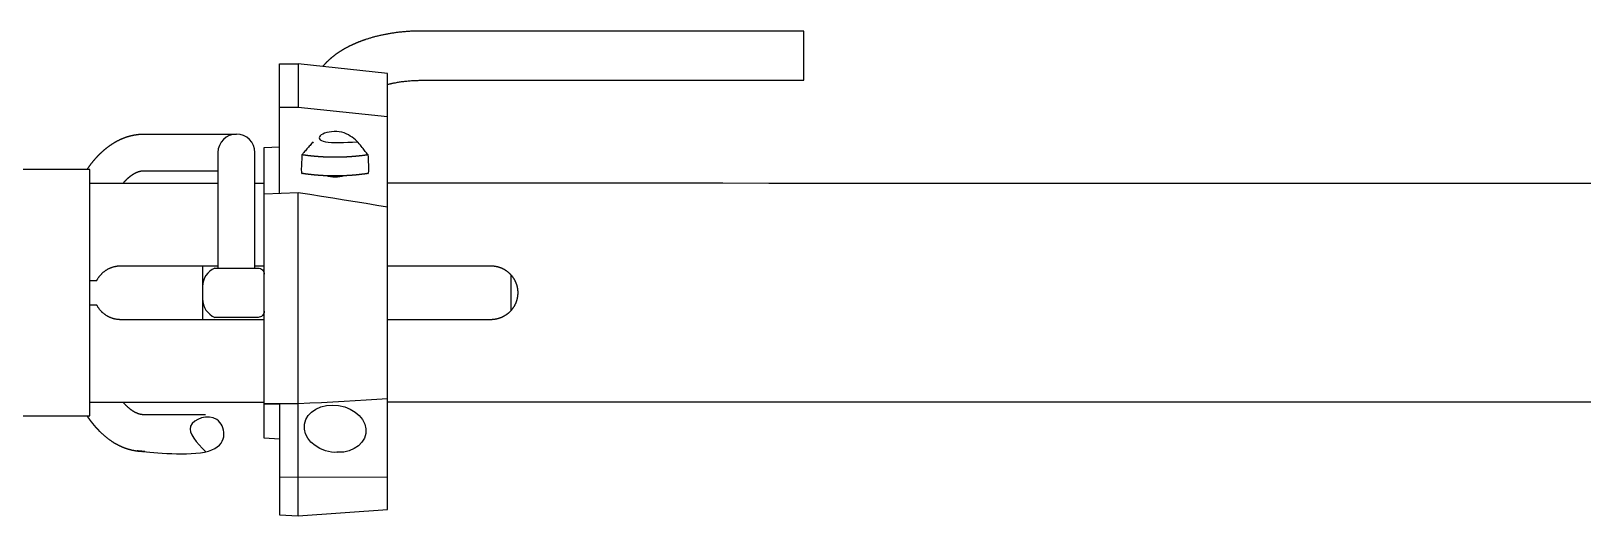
# Model space of a CAD drawing. Header units: millimetres. Extents: x 1924 to 471109, y -30014 to 109986.
# Drawn here: x 465719 to 466223, y 48335 to 48493 of the extents above; entities that cross this region are included whole.
import ezdxf

# ---------------------------------------------------------------- set-up
doc = ezdxf.new("R2010")
doc.units = ezdxf.units.MM
doc.header["$LTSCALE"] = 100

msp = doc.modelspace()

# ---------------------------------------------------------------- linework, layer by layer
at = {"color": 0, "linetype": 'ByBlock'}
for p, q in [((465799.947, 48468.015), (465805.947, 48468.015)), ((465738.447, 48443.29), (465779.947, 48443.29)), ((465791.947, 48443.29), (465794.947, 48443.29)), ((465774.947, 48416.495), (465774.947, 48398.995)), ((465791.947, 48416.495), (465794.947, 48416.495)), ((465874.947, 48413.603), (465874.947, 48401.888)), ((465738.447, 48372.2), (465794.947, 48372.2))]:
    msp.add_line(p, q, dxfattribs=at)
for points in [[(465834.947, 48475.355), (465835.1, 48475.394), (465835.253, 48475.434), (465835.408, 48475.473), (465835.564, 48475.511), (465835.72, 48475.549), (465835.878, 48475.586), (465836.036, 48475.623), (465836.195, 48475.659), (465836.354, 48475.694), (465836.515, 48475.73), (465836.676, 48475.764), (465836.838, 48475.798), (465837.001, 48475.831), (465837.164, 48475.864), (465837.493, 48475.928), (465837.825, 48475.99), (465838.159, 48476.049), (465838.496, 48476.106), (465838.835, 48476.16), (465839.177, 48476.212), (465839.52, 48476.262), (465839.866, 48476.309), (465840.214, 48476.353), (465840.563, 48476.394), (465840.914, 48476.434), (465841.267, 48476.47), (465841.621, 48476.504), (465841.977, 48476.535), (465842.334, 48476.564), (465842.692, 48476.59), (465843.051, 48476.613), (465843.411, 48476.633), (465843.772, 48476.651), (465844.133, 48476.666), (465844.495, 48476.679), (465844.858, 48476.688), (465845.22, 48476.695), (465845.583, 48476.7), (465845.947, 48476.701), (465969.947, 48476.701), (465969.947, 48492.701), (465845.947, 48492.701), (465845.652, 48492.7), (465845.358, 48492.698), (465845.063, 48492.695), (465844.769, 48492.69), (465844.475, 48492.684), (465844.18, 48492.677), (465843.886, 48492.668), (465843.592, 48492.658), (465843.299, 48492.646), (465843.005, 48492.633), (465842.712, 48492.619), (465842.418, 48492.603), (465842.125, 48492.586), (465841.832, 48492.568), (465841.54, 48492.549), (465841.247, 48492.528), (465840.955, 48492.505), (465840.664, 48492.482), (465840.372, 48492.456), (465840.081, 48492.43), (465839.79, 48492.402), (465839.5, 48492.373), (465839.21, 48492.343), (465838.921, 48492.311), (465838.631, 48492.278), (465838.343, 48492.243), (465838.054, 48492.207), (465837.767, 48492.17), (465837.479, 48492.132), (465837.193, 48492.092), (465836.906, 48492.051), (465836.621, 48492.008), (465836.336, 48491.964), (465836.051, 48491.919), (465835.767, 48491.872), (465835.484, 48491.824), (465835.201, 48491.775), (465834.919, 48491.724), (465834.637, 48491.672), (465834.357, 48491.619), (465834.077, 48491.564), (465833.797, 48491.508), (465833.519, 48491.45), (465833.241, 48491.392), (465832.964, 48491.332), (465832.687, 48491.27), (465832.412, 48491.207), (465832.137, 48491.143), (465831.863, 48491.078), (465831.59, 48491.011), (465831.317, 48490.942), (465831.046, 48490.873), (465830.775, 48490.802), (465830.505, 48490.729), (465830.236, 48490.656), (465829.968, 48490.581), (465829.701, 48490.504), (465829.435, 48490.426), (465829.17, 48490.347), (465828.906, 48490.266), (465828.643, 48490.185), (465828.38, 48490.101), (465828.119, 48490.017), (465827.859, 48489.93), (465827.729, 48489.887), (465827.6, 48489.843), (465827.471, 48489.799), (465827.342, 48489.754), (465827.213, 48489.709), (465827.084, 48489.664), (465826.956, 48489.618), (465826.828, 48489.572), (465826.701, 48489.526), (465826.574, 48489.479), (465826.447, 48489.432), (465826.32, 48489.385), (465826.193, 48489.337), (465826.067, 48489.289), (465825.941, 48489.241), (465825.815, 48489.192), (465825.69, 48489.143), (465825.565, 48489.094), (465825.44, 48489.044), (465825.316, 48488.994), (465825.191, 48488.943), (465825.067, 48488.892), (465824.944, 48488.841), (465824.82, 48488.79), (465824.697, 48488.738), (465824.575, 48488.685), (465824.452, 48488.633), (465824.33, 48488.58), (465824.208, 48488.526), (465824.087, 48488.473), (465823.965, 48488.418), (465823.844, 48488.364), (465823.724, 48488.309), (465823.603, 48488.254), (465823.483, 48488.198), (465823.364, 48488.142), (465823.244, 48488.086), (465823.125, 48488.029), (465823.006, 48487.972), (465822.888, 48487.915), (465822.77, 48487.857), (465822.652, 48487.798), (465822.534, 48487.74), (465822.417, 48487.681), (465822.3, 48487.621), (465822.184, 48487.562), (465822.068, 48487.501), (465821.952, 48487.441), (465821.836, 48487.38), (465821.721, 48487.318), (465821.606, 48487.257), (465821.491, 48487.195), (465821.377, 48487.132), (465821.263, 48487.069), (465821.15, 48487.006), (465821.037, 48486.942), (465820.924, 48486.878), (465820.811, 48486.813), (465820.699, 48486.748), (465820.587, 48486.683), (465820.476, 48486.617), (465820.365, 48486.551), (465820.254, 48486.484), (465820.144, 48486.417), (465820.034, 48486.35), (465819.924, 48486.282), (465819.815, 48486.214), (465819.706, 48486.145), (465819.597, 48486.076), (465819.489, 48486.007), (465819.381, 48485.937), (465819.274, 48485.867), (465819.167, 48485.796), (465819.06, 48485.725), (465818.953, 48485.653), (465818.847, 48485.581), (465818.742, 48485.509), (465818.637, 48485.436), (465818.532, 48485.362), (465818.427, 48485.288), (465818.323, 48485.214), (465818.219, 48485.14), (465818.116, 48485.064), (465818.013, 48484.989), (465817.91, 48484.913), (465817.808, 48484.836), (465817.706, 48484.759), (465817.605, 48484.682), (465817.504, 48484.604), (465817.403, 48484.526), (465817.303, 48484.447), (465817.203, 48484.367), (465817.104, 48484.288), (465817.005, 48484.207), (465816.907, 48484.127), (465816.808, 48484.045), (465816.711, 48483.963), (465816.614, 48483.881), (465816.517, 48483.798), (465816.421, 48483.715), (465816.325, 48483.631), (465816.229, 48483.547), (465816.134, 48483.462), (465816.04, 48483.377), (465815.946, 48483.291), (465815.852, 48483.205), (465815.759, 48483.118), (465815.667, 48483.03), (465815.575, 48482.943), (465815.483, 48482.854), (465815.392, 48482.765), (465815.301, 48482.676), (465815.211, 48482.585), (465815.122, 48482.495), (465815.032, 48482.404), (465814.944, 48482.312), (465814.856, 48482.22), (465814.768, 48482.127), (465814.681, 48482.033), (465814.595, 48481.939), (465814.509, 48481.845), (465814.423, 48481.75), (465814.338, 48481.654), (465814.254, 48481.558), (465814.17, 48481.461), (465814.086, 48481.364), (465814.004, 48481.266), (465813.921, 48481.167)], [(465799.947, 48439.929), (465799.947, 48482.015), (465805.947, 48482.015)], [(465805.947, 48335.276), (465834.947, 48337.362), (465834.947, 48478.931), (465805.947, 48482.015), (465805.947, 48468.015), (465834.947, 48464.931)], [(465737.541, 48447.824), (465737.541, 48447.824), (465737.594, 48447.903), (465737.648, 48447.981), (465737.702, 48448.059), (465737.757, 48448.137), (465737.811, 48448.215), (465737.865, 48448.293), (465737.92, 48448.37), (465737.975, 48448.447), (465738.03, 48448.524), (465738.085, 48448.601), (465738.14, 48448.678), (465738.195, 48448.754), (465738.251, 48448.83), (465738.306, 48448.906), (465738.362, 48448.982), (465738.418, 48449.057), (465738.474, 48449.133), (465738.53, 48449.208), (465738.586, 48449.282), (465738.643, 48449.357), (465738.7, 48449.432), (465738.756, 48449.506), (465738.813, 48449.58), (465738.87, 48449.654), (465738.927, 48449.727), (465738.985, 48449.801), (465739.042, 48449.874), (465739.1, 48449.947), (465739.158, 48450.019), (465739.215, 48450.092), (465739.274, 48450.164), (465739.332, 48450.236), (465739.39, 48450.308), (465739.449, 48450.38), (465739.507, 48450.451), (465739.566, 48450.522), (465739.625, 48450.593), (465739.684, 48450.664), (465739.743, 48450.734), (465739.802, 48450.805), (465739.862, 48450.875), (465739.922, 48450.945), (465739.981, 48451.014), (465740.041, 48451.084), (465740.101, 48451.153), (465740.162, 48451.222), (465740.222, 48451.29), (465740.283, 48451.359), (465740.343, 48451.427), (465740.404, 48451.495), (465740.465, 48451.563), (465740.526, 48451.63), (465740.588, 48451.698), (465740.649, 48451.765), (465740.711, 48451.832), (465740.772, 48451.899), (465740.834, 48451.965), (465740.896, 48452.031), (465740.959, 48452.097), (465741.021, 48452.163), (465741.084, 48452.228), (465741.146, 48452.294), (465741.209, 48452.359), (465741.272, 48452.424), (465741.335, 48452.488), (465741.398, 48452.552), (465741.462, 48452.617), (465741.526, 48452.68), (465741.589, 48452.744), (465741.653, 48452.807), (465741.717, 48452.87), (465741.781, 48452.933), (465741.846, 48452.996), (465741.91, 48453.058), (465741.975, 48453.12), (465742.04, 48453.182), (465742.105, 48453.244), (465742.17, 48453.305), (465742.235, 48453.367), (465742.301, 48453.427), (465742.366, 48453.488), (465742.432, 48453.548), (465742.498, 48453.609), (465742.564, 48453.668), (465742.63, 48453.728), (465742.697, 48453.787), (465742.763, 48453.847), (465742.83, 48453.905), (465742.897, 48453.964), (465742.964, 48454.022), (465743.031, 48454.08), (465743.098, 48454.138), (465743.165, 48454.196), (465743.233, 48454.253), (465743.301, 48454.31), (465743.369, 48454.367), (465743.437, 48454.423), (465743.505, 48454.479), (465743.573, 48454.535), (465743.642, 48454.591), (465743.711, 48454.646), (465743.779, 48454.701), (465743.848, 48454.756), (465743.918, 48454.811), (465743.987, 48454.865), (465744.056, 48454.919), (465744.126, 48454.973), (465744.196, 48455.026), (465744.266, 48455.079), (465744.336, 48455.132), (465744.406, 48455.185), (465744.476, 48455.237), (465744.547, 48455.289), (465744.617, 48455.341), (465744.688, 48455.392), (465744.759, 48455.443), (465744.83, 48455.494), (465744.902, 48455.545), (465744.973, 48455.595), (465745.045, 48455.645), (465745.117, 48455.695), (465745.189, 48455.744), (465745.261, 48455.793), (465745.333, 48455.842), (465745.405, 48455.891), (465745.478, 48455.939), (465745.551, 48455.987), (465745.624, 48456.035), (465745.697, 48456.082), (465745.77, 48456.129), (465745.843, 48456.176), (465745.917, 48456.222), (465745.99, 48456.268), (465746.064, 48456.314), (465746.138, 48456.36), (465746.212, 48456.405), (465746.286, 48456.45), (465746.361, 48456.495), (465746.435, 48456.539), (465746.51, 48456.583), (465746.585, 48456.627), (465746.66, 48456.67), (465746.735, 48456.713), (465746.811, 48456.756), (465746.886, 48456.798), (465746.962, 48456.84), (465747.038, 48456.882), (465747.114, 48456.924), (465747.19, 48456.965), (465747.266, 48457.006), (465747.343, 48457.046), (465747.419, 48457.086), (465747.496, 48457.126), (465747.573, 48457.166), (465747.65, 48457.205), (465747.727, 48457.244), (465747.805, 48457.283), (465747.882, 48457.321), (465747.96, 48457.359), (465748.038, 48457.396), (465748.116, 48457.434), (465748.194, 48457.471), (465748.273, 48457.507), (465748.351, 48457.543), (465748.43, 48457.579), (465748.509, 48457.615), (465748.588, 48457.65), (465748.667, 48457.685), (465748.746, 48457.719), (465748.825, 48457.753), (465748.905, 48457.787), (465748.985, 48457.82), (465749.064, 48457.853), (465749.144, 48457.886), (465749.225, 48457.918), (465749.305, 48457.95), (465749.385, 48457.982), (465749.466, 48458.013), (465749.546, 48458.044), (465749.627, 48458.074), (465749.708, 48458.104), (465749.789, 48458.134), (465749.87, 48458.163), (465749.952, 48458.192), (465750.033, 48458.221), (465750.115, 48458.249), (465750.196, 48458.277), (465750.278, 48458.305), (465750.36, 48458.332), (465750.442, 48458.358), (465750.524, 48458.385), (465750.606, 48458.411), (465750.689, 48458.436), (465750.771, 48458.462), (465750.854, 48458.487), (465750.937, 48458.511), (465751.019, 48458.535), (465751.102, 48458.559), (465751.185, 48458.582), (465751.268, 48458.605), (465751.352, 48458.628), (465751.435, 48458.65), (465751.518, 48458.672), (465751.602, 48458.693), (465751.685, 48458.714), (465751.769, 48458.735), (465751.853, 48458.755), (465751.936, 48458.775), (465752.02, 48458.794), (465752.104, 48458.813), (465752.188, 48458.832), (465752.273, 48458.85), (465752.357, 48458.868), (465752.441, 48458.886), (465752.526, 48458.903), (465752.61, 48458.919), (465752.695, 48458.936), (465752.779, 48458.951), (465752.864, 48458.967), (465752.949, 48458.982), (465753.034, 48458.997), (465753.118, 48459.011), (465753.203, 48459.025), (465753.288, 48459.038), (465753.373, 48459.051), (465753.459, 48459.064), (465753.544, 48459.076), (465753.629, 48459.088), (465753.714, 48459.099), (465753.8, 48459.11), (465753.885, 48459.12), (465753.971, 48459.13), (465754.056, 48459.14), (465754.142, 48459.149), (465754.227, 48459.158), (465754.313, 48459.167), (465754.399, 48459.175), (465754.484, 48459.182), (465754.57, 48459.189), (465754.656, 48459.196), (465754.742, 48459.202), (465754.828, 48459.208), (465754.914, 48459.214), (465755, 48459.219), (465755.086, 48459.223), (465755.172, 48459.227), (465755.258, 48459.231), (465755.344, 48459.234), (465755.43, 48459.237), (465755.516, 48459.24), (465755.602, 48459.242), (465755.688, 48459.243), (465755.774, 48459.244), (465755.86, 48459.245), (465755.947, 48459.245), (465785.947, 48459.245)], [(465799.947, 48360.233), (465794.947, 48360.495), (465794.947, 48454.845), (465799.947, 48455.107)], [(465779.947, 48447.245), (465755.947, 48447.245), (465755.859, 48447.245), (465755.771, 48447.243), (465755.684, 48447.239), (465755.595, 48447.235), (465755.507, 48447.229), (465755.418, 48447.221), (465755.329, 48447.212), (465755.284, 48447.207), (465755.239, 48447.202), (465755.194, 48447.196), (465755.149, 48447.19), (465755.104, 48447.183), (465755.058, 48447.176), (465755.013, 48447.169), (465754.967, 48447.161), (465754.922, 48447.153), (465754.876, 48447.144), (465754.83, 48447.135), (465754.784, 48447.126), (465754.738, 48447.116), (465754.692, 48447.106), (465754.645, 48447.095), (465754.599, 48447.084), (465754.552, 48447.073), (465754.505, 48447.061), (465754.458, 48447.048), (465754.411, 48447.035), (465754.364, 48447.022), (465754.317, 48447.008), (465754.269, 48446.994), (465754.221, 48446.979), (465754.173, 48446.964), (465754.125, 48446.948), (465754.077, 48446.932), (465754.029, 48446.916), (465753.98, 48446.898), (465753.931, 48446.881), (465753.882, 48446.863), (465753.833, 48446.844), (465753.784, 48446.825), (465753.735, 48446.806), (465753.685, 48446.785), (465753.635, 48446.765), (465753.585, 48446.744), (465753.535, 48446.722), (465753.484, 48446.7), (465753.434, 48446.677), (465753.383, 48446.654), (465753.332, 48446.63), (465753.281, 48446.606), (465753.229, 48446.581), (465753.177, 48446.556), (465753.125, 48446.53), (465753.073, 48446.503), (465753.021, 48446.476), (465752.968, 48446.449), (465752.916, 48446.421), (465752.863, 48446.392), (465752.809, 48446.363), (465752.756, 48446.333), (465752.702, 48446.302), (465752.648, 48446.271), (465752.594, 48446.24), (465752.539, 48446.207), (465752.485, 48446.174), (465752.43, 48446.141), (465752.374, 48446.107), (465752.319, 48446.072), (465752.263, 48446.037), (465752.207, 48446.001), (465752.151, 48445.965), (465752.095, 48445.927), (465752.038, 48445.889), (465751.981, 48445.851), (465751.925, 48445.812), (465751.868, 48445.772), (465751.81, 48445.732), (465751.753, 48445.691), (465751.695, 48445.649), (465751.638, 48445.606), (465751.58, 48445.563), (465751.522, 48445.52), (465751.463, 48445.475), (465751.405, 48445.43), (465751.346, 48445.385), (465751.288, 48445.338), (465751.229, 48445.291), (465751.17, 48445.244), (465751.111, 48445.195), (465751.052, 48445.146), (465750.992, 48445.097), (465750.933, 48445.046), (465750.873, 48444.995), (465750.813, 48444.944), (465750.753, 48444.891), (465750.693, 48444.838), (465750.633, 48444.785), (465750.573, 48444.73), (465750.513, 48444.675), (465750.453, 48444.62), (465750.392, 48444.563), (465750.331, 48444.506), (465750.271, 48444.448), (465750.21, 48444.39), (465750.149, 48444.331), (465750.088, 48444.271), (465750.027, 48444.21), (465749.966, 48444.149), (465749.905, 48444.087), (465749.844, 48444.025), (465749.782, 48443.961), (465749.721, 48443.898), (465749.66, 48443.833), (465749.598, 48443.767), (465749.537, 48443.701), (465749.475, 48443.635), (465749.414, 48443.567), (465749.352, 48443.499), (465749.29, 48443.43), (465749.229, 48443.361), (465749.167, 48443.29)], [(467652.947, 48443.245), (465958.697, 48443.245), (465943.697, 48443.29), (465834.947, 48443.29)], [(465834.947, 48435.555), (465831.517, 48436.109), (465828.033, 48436.671), (465824.495, 48437.241), (465820.902, 48437.818), (465817.251, 48438.404), (465813.543, 48438.999), (465809.775, 48439.602), (465805.947, 48440.214), (465794.947, 48439.691)], [(465794.947, 48371.71), (465795.944, 48371.704), (465796.943, 48371.698), (465797.943, 48371.693), (465798.944, 48371.687), (465799.947, 48371.682), (465799.947, 48335.692), (465805.947, 48335.276), (465805.947, 48440.214)], [(465738.447, 48411.745), (465740.664, 48411.745), (465740.735, 48411.88), (465740.808, 48412.014), (465740.884, 48412.146), (465740.961, 48412.276), (465741.041, 48412.405), (465741.123, 48412.532), (465741.206, 48412.657), (465741.292, 48412.781), (465741.379, 48412.903), (465741.469, 48413.023), (465741.559, 48413.141), (465741.652, 48413.257), (465741.746, 48413.371), (465741.841, 48413.483), (465741.938, 48413.593), (465742.036, 48413.701), (465742.136, 48413.806), (465742.236, 48413.909), (465742.339, 48414.011), (465742.443, 48414.111), (465742.55, 48414.209), (465742.659, 48414.307), (465742.77, 48414.403), (465742.883, 48414.497), (465742.998, 48414.59), (465743.116, 48414.681), (465743.235, 48414.771), (465743.356, 48414.859), (465743.479, 48414.945), (465743.603, 48415.03), (465743.73, 48415.112), (465743.858, 48415.193), (465743.987, 48415.272), (465744.119, 48415.348), (465744.251, 48415.422), (465744.385, 48415.494), (465744.521, 48415.564), (465744.658, 48415.632), (465744.796, 48415.697), (465744.935, 48415.76), (465745.076, 48415.82), (465745.217, 48415.878), (465745.36, 48415.933), (465745.504, 48415.985), (465745.648, 48416.035), (465745.793, 48416.082), (465745.939, 48416.127), (465746.086, 48416.169), (465746.233, 48416.209), (465746.381, 48416.246), (465746.528, 48416.28), (465746.677, 48416.312), (465746.825, 48416.341), (465746.974, 48416.368), (465747.122, 48416.392), (465747.271, 48416.414), (465747.419, 48416.433), (465747.567, 48416.449), (465747.715, 48416.463), (465747.862, 48416.475), (465748.009, 48416.484), (465748.156, 48416.49), (465748.302, 48416.494), (465748.447, 48416.495), (465779.947, 48416.495)], [(465834.947, 48416.495), (465868.447, 48416.495), (465868.55, 48416.495), (465868.654, 48416.493), (465868.759, 48416.489), (465868.863, 48416.485), (465868.968, 48416.479), (465869.074, 48416.472), (465869.179, 48416.463), (465869.285, 48416.454), (465869.391, 48416.443), (465869.497, 48416.43), (465869.603, 48416.417), (465869.709, 48416.402), (465869.815, 48416.385), (465869.921, 48416.368), (465870.028, 48416.349), (465870.134, 48416.329), (465870.24, 48416.307), (465870.346, 48416.284), (465870.452, 48416.26), (465870.557, 48416.235), (465870.663, 48416.208), (465870.768, 48416.18), (465870.873, 48416.15), (465870.978, 48416.12), (465871.082, 48416.088), (465871.186, 48416.054), (465871.29, 48416.02), (465871.393, 48415.984), (465871.496, 48415.946), (465871.598, 48415.908), (465871.7, 48415.868), (465871.801, 48415.827), (465871.902, 48415.784), (465872.002, 48415.74), (465872.101, 48415.695), (465872.2, 48415.649), (465872.299, 48415.601), (465872.396, 48415.552), (465872.493, 48415.502), (465872.589, 48415.451), (465872.685, 48415.399), (465872.779, 48415.345), (465872.873, 48415.291), (465872.966, 48415.235), (465873.059, 48415.178), (465873.15, 48415.121), (465873.241, 48415.062), (465873.331, 48415.002), (465873.42, 48414.942), (465873.508, 48414.88), (465873.595, 48414.818), (465873.681, 48414.754), (465873.766, 48414.69), (465873.85, 48414.625), (465873.934, 48414.559), (465874.016, 48414.492), (465874.097, 48414.425), (465874.177, 48414.357), (465874.256, 48414.288), (465874.334, 48414.218), (465874.41, 48414.148), (465874.486, 48414.077), (465874.56, 48414.005), (465874.633, 48413.933), (465874.706, 48413.86), (465874.777, 48413.785), (465874.848, 48413.71), (465874.919, 48413.633), (465874.988, 48413.555), (465875.057, 48413.476), (465875.126, 48413.396), (465875.193, 48413.315), (465875.26, 48413.233), (465875.326, 48413.15), (465875.391, 48413.065), (465875.455, 48412.98), (465875.519, 48412.894), (465875.581, 48412.807), (465875.643, 48412.719), (465875.703, 48412.63), (465875.763, 48412.54), (465875.822, 48412.45), (465875.879, 48412.358), (465875.936, 48412.266), (465875.992, 48412.173), (465876.046, 48412.079), (465876.1, 48411.984), (465876.152, 48411.888), (465876.203, 48411.792), (465876.253, 48411.695), (465876.302, 48411.598), (465876.35, 48411.499), (465876.396, 48411.401), (465876.441, 48411.301), (465876.485, 48411.201), (465876.528, 48411.1), (465876.569, 48410.999), (465876.609, 48410.897), (465876.648, 48410.795), (465876.685, 48410.692), (465876.721, 48410.589), (465876.756, 48410.485), (465876.789, 48410.381), (465876.821, 48410.277), (465876.852, 48410.172), (465876.881, 48410.067), (465876.909, 48409.962), (465876.936, 48409.856), (465876.961, 48409.751), (465876.986, 48409.645), (465877.008, 48409.539), (465877.03, 48409.433), (465877.05, 48409.326), (465877.069, 48409.22), (465877.087, 48409.114), (465877.103, 48409.008), (465877.118, 48408.901), (465877.132, 48408.795), (465877.144, 48408.689), (465877.155, 48408.584), (465877.165, 48408.478), (465877.173, 48408.372), (465877.18, 48408.267), (465877.186, 48408.162), (465877.191, 48408.057), (465877.194, 48407.953), (465877.196, 48407.849), (465877.197, 48407.745), (465877.196, 48407.642), (465877.194, 48407.538), (465877.191, 48407.433), (465877.186, 48407.328), (465877.18, 48407.223), (465877.173, 48407.118), (465877.165, 48407.013), (465877.155, 48406.907), (465877.144, 48406.801), (465877.132, 48406.695), (465877.118, 48406.589), (465877.103, 48406.483), (465877.087, 48406.377), (465877.069, 48406.27), (465877.05, 48406.164), (465877.03, 48406.058), (465877.008, 48405.952), (465876.986, 48405.846), (465876.961, 48405.74), (465876.936, 48405.634), (465876.909, 48405.529), (465876.881, 48405.423), (465876.852, 48405.318), (465876.821, 48405.214), (465876.789, 48405.109), (465876.756, 48405.005), (465876.721, 48404.902), (465876.685, 48404.798), (465876.648, 48404.696), (465876.609, 48404.593), (465876.569, 48404.492), (465876.528, 48404.39), (465876.485, 48404.29), (465876.441, 48404.189), (465876.396, 48404.09), (465876.35, 48403.991), (465876.302, 48403.893), (465876.253, 48403.795), (465876.203, 48403.698), (465876.152, 48403.602), (465876.1, 48403.507), (465876.046, 48403.412), (465875.992, 48403.318), (465875.936, 48403.225), (465875.879, 48403.132), (465875.822, 48403.041), (465875.763, 48402.95), (465875.703, 48402.86), (465875.643, 48402.771), (465875.581, 48402.683), (465875.519, 48402.596), (465875.455, 48402.51), (465875.391, 48402.425), (465875.326, 48402.341), (465875.26, 48402.258), (465875.193, 48402.175), (465875.126, 48402.094), (465875.057, 48402.014), (465874.988, 48401.935), (465874.919, 48401.858), (465874.848, 48401.781), (465874.777, 48401.705), (465874.706, 48401.631), (465874.633, 48401.558), (465874.56, 48401.485), (465874.486, 48401.414), (465874.41, 48401.343), (465874.334, 48401.272), (465874.256, 48401.203), (465874.177, 48401.134), (465874.097, 48401.066), (465874.016, 48400.998), (465873.934, 48400.931), (465873.85, 48400.865), (465873.766, 48400.8), (465873.681, 48400.736), (465873.595, 48400.673), (465873.508, 48400.61), (465873.42, 48400.549), (465873.331, 48400.488), (465873.241, 48400.428), (465873.15, 48400.37), (465873.059, 48400.312), (465872.966, 48400.255), (465872.873, 48400.2), (465872.779, 48400.145), (465872.685, 48400.092), (465872.589, 48400.039), (465872.493, 48399.988), (465872.396, 48399.938), (465872.299, 48399.889), (465872.2, 48399.842), (465872.101, 48399.795), (465872.002, 48399.75), (465871.902, 48399.706), (465871.801, 48399.664), (465871.7, 48399.623), (465871.598, 48399.583), (465871.496, 48399.544), (465871.393, 48399.507), (465871.29, 48399.471), (465871.186, 48399.436), (465871.082, 48399.403), (465870.978, 48399.371), (465870.873, 48399.34), (465870.768, 48399.311), (465870.663, 48399.283), (465870.557, 48399.256), (465870.452, 48399.23), (465870.346, 48399.206), (465870.24, 48399.183), (465870.134, 48399.162), (465870.028, 48399.142), (465869.921, 48399.123), (465869.815, 48399.105), (465869.709, 48399.089), (465869.603, 48399.074), (465869.497, 48399.06), (465869.391, 48399.048), (465869.285, 48399.037), (465869.179, 48399.027), (465869.074, 48399.019), (465868.968, 48399.011), (465868.863, 48399.006), (465868.759, 48399.001), (465868.654, 48398.998), (465868.55, 48398.996), (465868.447, 48398.995), (465834.947, 48398.995)], [(465794.947, 48398.995), (465748.447, 48398.995), (465748.302, 48398.996), (465748.156, 48399), (465748.009, 48399.007), (465747.862, 48399.016), (465747.715, 48399.027), (465747.567, 48399.041), (465747.419, 48399.057), (465747.271, 48399.077), (465747.122, 48399.098), (465746.974, 48399.122), (465746.825, 48399.149), (465746.677, 48399.178), (465746.528, 48399.21), (465746.381, 48399.245), (465746.233, 48399.282), (465746.086, 48399.321), (465745.939, 48399.364), (465745.793, 48399.408), (465745.648, 48399.456), (465745.504, 48399.505), (465745.36, 48399.558), (465745.217, 48399.613), (465745.076, 48399.671), (465744.935, 48399.731), (465744.796, 48399.793), (465744.658, 48399.859), (465744.521, 48399.926), (465744.385, 48399.996), (465744.251, 48400.068), (465744.119, 48400.142), (465743.987, 48400.219), (465743.858, 48400.297), (465743.73, 48400.378), (465743.603, 48400.461), (465743.479, 48400.545), (465743.356, 48400.631), (465743.235, 48400.719), (465743.116, 48400.809), (465742.998, 48400.9), (465742.883, 48400.993), (465742.77, 48401.088), (465742.659, 48401.184), (465742.55, 48401.281), (465742.443, 48401.38), (465742.339, 48401.48), (465742.236, 48401.581), (465742.136, 48401.684), (465742.036, 48401.79), (465741.938, 48401.897), (465741.841, 48402.007), (465741.746, 48402.119), (465741.652, 48402.233), (465741.559, 48402.35), (465741.469, 48402.468), (465741.379, 48402.588), (465741.292, 48402.709), (465741.206, 48402.833), (465741.123, 48402.959), (465741.041, 48403.086), (465740.961, 48403.214), (465740.884, 48403.345), (465740.808, 48403.477), (465740.735, 48403.61), (465740.664, 48403.745), (465738.447, 48403.745)], [(465794.947, 48371.823), (465797.136, 48371.811), (465799.33, 48371.798), (465801.53, 48371.787), (465803.736, 48371.775), (465805.947, 48371.763), (465809.759, 48371.965), (465813.517, 48372.168), (465817.22, 48372.371), (465820.87, 48372.575), (465824.467, 48372.78), (465828.012, 48372.986), (465831.505, 48373.192), (465834.947, 48373.399)], [(465749.167, 48372.2), (465749.229, 48372.13), (465749.29, 48372.06), (465749.352, 48371.991), (465749.414, 48371.923), (465749.475, 48371.856), (465749.537, 48371.789), (465749.598, 48371.723), (465749.66, 48371.657), (465749.721, 48371.592), (465749.783, 48371.528), (465749.844, 48371.465), (465749.905, 48371.402), (465749.966, 48371.34), (465750.027, 48371.279), (465750.088, 48371.219), (465750.149, 48371.159), (465750.21, 48371.099), (465750.271, 48371.041), (465750.332, 48370.983), (465750.392, 48370.926), (465750.453, 48370.87), (465750.513, 48370.814), (465750.573, 48370.759), (465750.633, 48370.705), (465750.693, 48370.651), (465750.753, 48370.598), (465750.813, 48370.546), (465750.872, 48370.495), (465750.932, 48370.444), (465750.991, 48370.394), (465751.05, 48370.345), (465751.109, 48370.296), (465751.168, 48370.248), (465751.227, 48370.2), (465751.285, 48370.154), (465751.344, 48370.108), (465751.402, 48370.062), (465751.46, 48370.017), (465751.518, 48369.973), (465751.576, 48369.93), (465751.634, 48369.887), (465751.691, 48369.845), (465751.749, 48369.803), (465751.806, 48369.762), (465751.863, 48369.722), (465751.92, 48369.683), (465751.976, 48369.644), (465752.033, 48369.605), (465752.089, 48369.568), (465752.146, 48369.53), (465752.202, 48369.494), (465752.257, 48369.458), (465752.313, 48369.423), (465752.369, 48369.388), (465752.424, 48369.354), (465752.479, 48369.321), (465752.534, 48369.288), (465752.589, 48369.255), (465752.643, 48369.224), (465752.698, 48369.193), (465752.752, 48369.162), (465752.806, 48369.132), (465752.86, 48369.103), (465752.913, 48369.074), (465752.967, 48369.046), (465753.02, 48369.018), (465753.073, 48368.991), (465753.126, 48368.964), (465753.179, 48368.938), (465753.231, 48368.913), (465753.283, 48368.888), (465753.335, 48368.864), (465753.387, 48368.84), (465753.438, 48368.816), (465753.49, 48368.794), (465753.541, 48368.772), (465753.592, 48368.75), (465753.642, 48368.729), (465753.693, 48368.708), (465753.743, 48368.688), (465753.793, 48368.668), (465753.843, 48368.649), (465753.892, 48368.631), (465753.942, 48368.613), (465753.991, 48368.595), (465754.04, 48368.578), (465754.088, 48368.562), (465754.137, 48368.546), (465754.185, 48368.53), (465754.233, 48368.515), (465754.28, 48368.5), (465754.328, 48368.486), (465754.375, 48368.472), (465754.422, 48368.459), (465754.469, 48368.446), (465754.516, 48368.433), (465754.562, 48368.421), (465754.609, 48368.41), (465754.655, 48368.399), (465754.701, 48368.388), (465754.747, 48368.377), (465754.793, 48368.368), (465754.838, 48368.358), (465754.884, 48368.349), (465754.929, 48368.34), (465754.974, 48368.332), (465755.02, 48368.324), (465755.064, 48368.316), (465755.109, 48368.309), (465755.154, 48368.303), (465755.199, 48368.296), (465755.243, 48368.29), (465755.288, 48368.285), (465755.332, 48368.28), (465755.376, 48368.275), (465755.42, 48368.27), (465755.465, 48368.266), (465755.509, 48368.263), (465755.597, 48368.256), (465755.684, 48368.251), (465755.772, 48368.248), (465755.859, 48368.246), (465755.947, 48368.245), (465775.947, 48368.245)], [(467652.947, 48372.245), (465958.697, 48372.245), (465943.697, 48372.2), (465834.947, 48372.2)], [(465834.947, 48347.913), (465805.947, 48347.776), (465799.947, 48347.858)]]:
    msp.add_lwpolyline(points, dxfattribs=at)
for points in [[(465791.947, 48415.745), (465791.947, 48453.245, 1), (465779.947, 48453.245), (465779.947, 48415.745)], [(465778.947, 48415.745), (465792.947, 48415.745, -0.4142136), (465794.947, 48413.745)], [(465794.947, 48401.745, -0.4142136), (465792.947, 48399.745), (465778.947, 48399.745)]]:
    msp.add_lwpolyline(points, format="xyb", dxfattribs=at)
msp.add_lwpolyline([(465738.447, 48447.745), (465711.447, 48447.745), (465711.447, 48367.745), (465738.447, 48367.745)], close=True, dxfattribs=at)
for centre, start, end in [((465781.447, 48409.745), 112.61986, 180), ((465781.447, 48405.745), 180, 247.38014)]:
    msp.add_arc(centre, 6.5, start, end, dxfattribs=at)
for centre, major_axis, ratio, start_param, end_param in [((465817.947, 48452.707), (-8.5, 0), 0.8660254, 1.2134435, 1.9281492), ((465817.947, 48350.731), (9.972, 1.456), 0.5097485, 1.2115988, 1.5187321)]:
    msp.add_ellipse(centre, major_axis=major_axis, ratio=ratio, start_param=start_param, end_param=end_param, dxfattribs=at)
msp.add_ellipse((465817.947, 48363.556), major_axis=(9.935, -1.499), ratio=0.7616466, dxfattribs=at)
for points, weights, knots in [([(465810.83, 48456.732), (465809.018, 48454.672), (465807.207, 48452.612), (465807.433, 48452.579), (465807.659, 48452.545), (465807.886, 48452.513), (465808.113, 48452.481), (465808.342, 48452.451), (465808.57, 48452.42), (465808.8, 48452.391), (465809.029, 48452.361), (465809.259, 48452.333), (465809.489, 48452.306), (465809.72, 48452.279), (465809.951, 48452.253), (465810.183, 48452.228), (465810.414, 48452.203), (465810.646, 48452.18), (465810.878, 48452.157), (465811.11, 48452.135), (465811.342, 48452.113), (465811.574, 48452.093), (465811.807, 48452.073), (465812.039, 48452.054), (465812.271, 48452.035), (465812.503, 48452.018), (465812.735, 48452), (465812.967, 48451.984), (465813.199, 48451.969), (465813.43, 48451.954), (465813.661, 48451.94), (465813.892, 48451.927), (465814.122, 48451.914), (465814.352, 48451.903), (465814.582, 48451.891), (465814.811, 48451.881), (465815.039, 48451.871), (465815.267, 48451.863), (465815.495, 48451.854), (465815.721, 48451.847), (465815.948, 48451.84), (465816.173, 48451.834), (465816.398, 48451.829), (465816.621, 48451.825), (465816.845, 48451.82), (465817.067, 48451.818), (465817.288, 48451.815), (465817.508, 48451.813), (465817.728, 48451.812), (465817.947, 48451.812), (465818.165, 48451.812), (465818.385, 48451.813), (465818.605, 48451.815), (465818.826, 48451.818), (465819.048, 48451.82), (465819.272, 48451.825), (465819.495, 48451.829), (465819.72, 48451.834), (465819.945, 48451.84), (465820.172, 48451.847), (465820.398, 48451.854), (465820.626, 48451.863), (465820.854, 48451.871), (465821.082, 48451.881), (465821.311, 48451.891), (465821.541, 48451.903), (465821.771, 48451.914), (465822.001, 48451.927), (465822.232, 48451.94), (465822.463, 48451.954), (465822.694, 48451.969), (465822.926, 48451.984), (465823.158, 48452), (465823.39, 48452.018), (465823.622, 48452.035), (465823.854, 48452.054), (465824.086, 48452.073), (465824.319, 48452.093), (465824.551, 48452.113), (465824.783, 48452.135), (465825.015, 48452.157), (465825.247, 48452.18), (465825.479, 48452.203), (465825.711, 48452.228), (465825.942, 48452.253), (465826.173, 48452.279), (465826.404, 48452.306), (465826.634, 48452.333), (465826.864, 48452.361), (465827.094, 48452.391), (465827.323, 48452.42), (465827.551, 48452.451), (465827.78, 48452.481), (465828.007, 48452.513), (465828.234, 48452.545), (465828.46, 48452.579), (465828.686, 48452.612), (465826.875, 48454.672), (465825.063, 48456.732), (465822.547, 48460.068), (465817.947, 48460.068), (465813.346, 48460.068), (465810.83, 48456.732), (465817.947, 48456.732), (465825.063, 48456.732)], [1, 1, 1, 1, 1, 1, 1, 1, 1, 1, 1, 1, 1, 1, 1, 1, 1, 1, 1, 1, 1, 1, 1, 1, 1, 1, 1, 1, 1, 1, 1, 1, 1, 1, 1, 1, 1, 1, 1, 1, 1, 1, 1, 1, 1, 1, 1, 1, 1, 1, 1, 1, 1, 1, 1, 1, 1, 1, 1, 1, 1, 1, 1, 1, 1, 1, 1, 1, 1, 1, 1, 1, 1, 1, 1, 1, 1, 1, 1, 1, 1, 1, 1, 1, 1, 1, 1, 1, 1, 1, 1, 1, 1, 1, 1, 1, 1, 1, 1, 0.87943909683, 1, 0.87943909683, 1, 1, 1], [0, 0, 0, 1, 1, 2, 2, 3, 3, 4, 4, 5, 5, 6, 6, 7, 7, 8, 8, 9, 9, 10, 10, 11, 11, 12, 12, 13, 13, 14, 14, 15, 15, 16, 16, 17, 17, 18, 18, 19, 19, 20, 20, 21, 21, 22, 22, 23, 23, 24, 24, 25, 25, 26, 26, 27, 27, 28, 28, 29, 29, 30, 30, 31, 31, 32, 32, 33, 33, 34, 34, 35, 35, 36, 36, 37, 37, 38, 38, 39, 39, 40, 40, 41, 41, 42, 42, 43, 43, 44, 44, 45, 45, 46, 46, 47, 47, 48, 48, 49, 49, 49.9922275, 49.9922275, 50.984455, 50.984455, 51.984455, 51.984455, 51.984455]), ([(465807.207, 48452.612), (465806.066, 48449.581), (465807.207, 48446.55), (465807.433, 48446.517), (465807.659, 48446.483), (465807.886, 48446.451), (465808.113, 48446.419), (465808.342, 48446.388), (465808.57, 48446.358), (465808.8, 48446.328), (465809.029, 48446.299), (465809.259, 48446.271), (465809.489, 48446.243), (465809.72, 48446.217), (465809.951, 48446.191), (465810.183, 48446.166), (465810.414, 48446.141), (465810.646, 48446.118), (465810.878, 48446.095), (465811.11, 48446.073), (465811.342, 48446.051), (465811.574, 48446.031), (465811.807, 48446.01), (465812.039, 48445.992), (465812.271, 48445.973), (465812.503, 48445.955), (465812.735, 48445.938), (465812.967, 48445.922), (465813.199, 48445.906), (465813.43, 48445.892), (465813.661, 48445.878), (465813.892, 48445.865), (465814.122, 48445.852), (465814.352, 48445.841), (465814.582, 48445.829), (465814.811, 48445.819), (465815.039, 48445.809), (465815.267, 48445.801), (465815.495, 48445.792), (465815.721, 48445.785), (465815.948, 48445.778), (465816.173, 48445.772), (465816.398, 48445.767), (465816.621, 48445.762), (465816.845, 48445.758), (465817.067, 48445.755), (465817.288, 48445.753), (465817.508, 48445.751), (465817.728, 48445.75), (465817.947, 48445.75), (465818.165, 48445.75), (465818.385, 48445.751), (465818.605, 48445.753), (465818.826, 48445.755), (465819.048, 48445.758), (465819.272, 48445.762), (465819.495, 48445.767), (465819.72, 48445.772), (465819.945, 48445.778), (465820.172, 48445.785), (465820.398, 48445.792), (465820.626, 48445.801), (465820.854, 48445.809), (465821.082, 48445.819), (465821.311, 48445.829), (465821.541, 48445.841), (465821.771, 48445.852), (465822.001, 48445.865), (465822.232, 48445.878), (465822.463, 48445.892), (465822.694, 48445.906), (465822.926, 48445.922), (465823.158, 48445.938), (465823.39, 48445.955), (465823.622, 48445.973), (465823.854, 48445.992), (465824.086, 48446.01), (465824.319, 48446.031), (465824.551, 48446.051), (465824.783, 48446.073), (465825.015, 48446.095), (465825.247, 48446.118), (465825.479, 48446.141), (465825.711, 48446.166), (465825.942, 48446.191), (465826.173, 48446.217), (465826.404, 48446.243), (465826.634, 48446.271), (465826.864, 48446.299), (465827.094, 48446.328), (465827.323, 48446.358), (465827.551, 48446.388), (465827.78, 48446.419), (465828.007, 48446.451), (465828.234, 48446.483), (465828.46, 48446.517), (465828.686, 48446.55), (465829.827, 48449.581), (465828.686, 48452.612)], [1, 0.950785715177, 1, 1, 1, 1, 1, 1, 1, 1, 1, 1, 1, 1, 1, 1, 1, 1, 1, 1, 1, 1, 1, 1, 1, 1, 1, 1, 1, 1, 1, 1, 1, 1, 1, 1, 1, 1, 1, 1, 1, 1, 1, 1, 1, 1, 1, 1, 1, 1, 1, 1, 1, 1, 1, 1, 1, 1, 1, 1, 1, 1, 1, 1, 1, 1, 1, 1, 1, 1, 1, 1, 1, 1, 1, 1, 1, 1, 1, 1, 1, 1, 1, 1, 1, 1, 1, 1, 1, 1, 1, 1, 1, 1, 1, 1, 1, 0.950785715177, 1], [0, 0, 0, 0.6300688, 0.6300688, 1.6300688, 1.6300688, 2.6300688, 2.6300688, 3.6300688, 3.6300688, 4.6300688, 4.6300688, 5.6300688, 5.6300688, 6.6300688, 6.6300688, 7.6300688, 7.6300688, 8.6300688, 8.6300688, 9.6300688, 9.6300688, 10.6300688, 10.6300688, 11.6300688, 11.6300688, 12.6300688, 12.6300688, 13.6300688, 13.6300688, 14.6300688, 14.6300688, 15.6300688, 15.6300688, 16.6300688, 16.6300688, 17.6300688, 17.6300688, 18.6300688, 18.6300688, 19.6300688, 19.6300688, 20.6300688, 20.6300688, 21.6300688, 21.6300688, 22.6300688, 22.6300688, 23.6300688, 23.6300688, 24.6300688, 24.6300688, 25.6300688, 25.6300688, 26.6300688, 26.6300688, 27.6300688, 27.6300688, 28.6300688, 28.6300688, 29.6300688, 29.6300688, 30.6300688, 30.6300688, 31.6300688, 31.6300688, 32.6300688, 32.6300688, 33.6300688, 33.6300688, 34.6300688, 34.6300688, 35.6300688, 35.6300688, 36.6300688, 36.6300688, 37.6300688, 37.6300688, 38.6300688, 38.6300688, 39.6300688, 39.6300688, 40.6300688, 40.6300688, 41.6300688, 41.6300688, 42.6300688, 42.6300688, 43.6300688, 43.6300688, 44.6300688, 44.6300688, 45.6300688, 45.6300688, 46.6300688, 46.6300688, 47.6300688, 47.6300688, 48.2601377, 48.2601377, 48.2601377]), ([(465737.5, 48367.745), (465737.52, 48367.706), (465737.541, 48367.666), (465737.568, 48367.627), (465737.594, 48367.588), (465737.621, 48367.549), (465737.648, 48367.509), (465737.675, 48367.47), (465737.702, 48367.431), (465737.73, 48367.392), (465737.757, 48367.353), (465737.784, 48367.314), (465737.811, 48367.275), (465737.838, 48367.237), (465737.865, 48367.198), (465737.893, 48367.159), (465737.92, 48367.12), (465737.947, 48367.082), (465737.975, 48367.043), (465738.002, 48367.005), (465738.03, 48366.966), (465738.057, 48366.928), (465738.085, 48366.889), (465738.112, 48366.851), (465738.14, 48366.813), (465738.168, 48366.775), (465738.195, 48366.737), (465738.223, 48366.698), (465738.251, 48366.66), (465738.279, 48366.622), (465738.306, 48366.584), (465738.334, 48366.547), (465738.362, 48366.509), (465738.39, 48366.471), (465738.418, 48366.433), (465738.446, 48366.396), (465738.474, 48366.358), (465738.502, 48366.32), (465738.53, 48366.283), (465738.558, 48366.245), (465738.586, 48366.208), (465738.615, 48366.171), (465738.643, 48366.133), (465738.671, 48366.096), (465738.7, 48366.059), (465738.728, 48366.022), (465738.756, 48365.985), (465738.785, 48365.948), (465738.813, 48365.911), (465738.842, 48365.874), (465738.87, 48365.837), (465738.899, 48365.8), (465738.928, 48365.763), (465738.956, 48365.726), (465738.985, 48365.69), (465739.014, 48365.653), (465739.042, 48365.616), (465739.071, 48365.58), (465739.1, 48365.543), (465739.129, 48365.507), (465739.158, 48365.471), (465739.187, 48365.434), (465739.216, 48365.398), (465739.245, 48365.362), (465739.274, 48365.326), (465739.303, 48365.29), (465739.332, 48365.253), (465739.361, 48365.218), (465739.39, 48365.182), (465739.42, 48365.146), (465739.449, 48365.11), (465739.478, 48365.074), (465739.508, 48365.038), (465739.537, 48365.003), (465739.566, 48364.967), (465739.596, 48364.931), (465739.625, 48364.896), (465739.655, 48364.861), (465739.685, 48364.825), (465739.714, 48364.79), (465739.744, 48364.754), (465739.774, 48364.719), (465739.803, 48364.684), (465739.833, 48364.649), (465739.863, 48364.614), (465739.893, 48364.579), (465739.923, 48364.544), (465739.952, 48364.509), (465739.982, 48364.474), (465740.012, 48364.439), (465740.042, 48364.405), (465740.072, 48364.37), (465740.103, 48364.335), (465740.133, 48364.301), (465740.163, 48364.266), (465740.193, 48364.232), (465740.223, 48364.197), (465740.254, 48364.163), (465740.284, 48364.129), (465740.314, 48364.095), (465740.345, 48364.06), (465740.375, 48364.026), (465740.406, 48363.992), (465740.436, 48363.958), (465740.467, 48363.924), (465740.497, 48363.891), (465740.528, 48363.857), (465740.558, 48363.823), (465740.589, 48363.789), (465740.62, 48363.756), (465740.651, 48363.722), (465740.681, 48363.688), (465740.712, 48363.655), (465740.743, 48363.622), (465740.774, 48363.588), (465740.805, 48363.555), (465740.836, 48363.522), (465740.867, 48363.489), (465740.898, 48363.455), (465740.929, 48363.422), (465740.96, 48363.389), (465740.992, 48363.357), (465741.023, 48363.324), (465741.054, 48363.291), (465741.085, 48363.258), (465741.117, 48363.225), (465741.148, 48363.193), (465741.18, 48363.16), (465741.211, 48363.128), (465741.242, 48363.095), (465741.274, 48363.063), (465741.306, 48363.03), (465741.337, 48362.998), (465741.369, 48362.966), (465741.4, 48362.934), (465741.432, 48362.902), (465741.464, 48362.87), (465741.496, 48362.838), (465741.527, 48362.806), (465741.559, 48362.774), (465741.591, 48362.742), (465741.623, 48362.711), (465741.655, 48362.679), (465741.687, 48362.647), (465741.719, 48362.616), (465741.751, 48362.584), (465741.783, 48362.553), (465741.816, 48362.522), (465741.848, 48362.49), (465741.88, 48362.459), (465741.912, 48362.428), (465741.945, 48362.397), (465741.977, 48362.366), (465742.009, 48362.335), (465742.042, 48362.304), (465742.074, 48362.273), (465742.107, 48362.242), (465742.139, 48362.212), (465742.172, 48362.181), (465742.204, 48362.15), (465742.237, 48362.12), (465742.27, 48362.089), (465742.303, 48362.059), (465742.335, 48362.029), (465742.368, 48361.998), (465742.401, 48361.968), (465742.434, 48361.938), (465742.467, 48361.908), (465742.5, 48361.878), (465742.533, 48361.848), (465742.566, 48361.818), (465742.599, 48361.788), (465742.632, 48361.758), (465742.665, 48361.729), (465742.698, 48361.699), (465742.732, 48361.67), (465742.765, 48361.64), (465742.798, 48361.611), (465742.831, 48361.581), (465742.865, 48361.552), (465742.898, 48361.523), (465742.932, 48361.494), (465742.965, 48361.464), (465742.999, 48361.435), (465743.032, 48361.407), (465743.066, 48361.378), (465743.1, 48361.349), (465743.133, 48361.32), (465743.167, 48361.291), (465743.201, 48361.263), (465743.235, 48361.234), (465743.268, 48361.206), (465743.302, 48361.177), (465743.336, 48361.149), (465743.37, 48361.121), (465743.404, 48361.092), (465743.438, 48361.064), (465743.472, 48361.036), (465743.506, 48361.008), (465743.541, 48360.98), (465743.575, 48360.952), (465743.609, 48360.924), (465743.643, 48360.897), (465743.677, 48360.869), (465743.712, 48360.841), (465743.746, 48360.814), (465743.781, 48360.786), (465743.815, 48360.759), (465743.85, 48360.732), (465743.884, 48360.704), (465743.919, 48360.677), (465743.953, 48360.65), (465743.988, 48360.623), (465744.023, 48360.596), (465744.057, 48360.569), (465744.092, 48360.542), (465744.127, 48360.515), (465744.162, 48360.489), (465744.197, 48360.462), (465744.232, 48360.435), (465744.267, 48360.409), (465744.302, 48360.383), (465744.337, 48360.356), (465744.372, 48360.33), (465744.407, 48360.304), (465744.442, 48360.277), (465744.477, 48360.251), (465744.512, 48360.225), (465744.548, 48360.199), (465744.583, 48360.174), (465744.618, 48360.148), (465744.654, 48360.122), (465744.689, 48360.096), (465744.725, 48360.071), (465744.76, 48360.045), (465744.796, 48360.02), (465744.831, 48359.995), (465744.867, 48359.969), (465744.902, 48359.944), (465744.938, 48359.919), (465744.974, 48359.894), (465745.01, 48359.869), (465745.045, 48359.844), (465745.081, 48359.819), (465745.117, 48359.794), (465745.153, 48359.77), (465745.189, 48359.745), (465745.225, 48359.72), (465745.261, 48359.696), (465745.297, 48359.671), (465745.333, 48359.647), (465745.37, 48359.623), (465745.406, 48359.599), (465745.442, 48359.574), (465745.478, 48359.55), (465745.515, 48359.526), (465745.551, 48359.502), (465745.587, 48359.479), (465745.624, 48359.455), (465745.66, 48359.431), (465745.697, 48359.408), (465745.733, 48359.384), (465745.77, 48359.361), (465745.807, 48359.337), (465745.843, 48359.314), (465745.88, 48359.291), (465745.917, 48359.268), (465745.954, 48359.244), (465745.99, 48359.221), (465746.027, 48359.199), (465746.064, 48359.176), (465746.101, 48359.153), (465746.138, 48359.13), (465746.175, 48359.108), (465746.212, 48359.085), (465746.249, 48359.063), (465746.286, 48359.04), (465746.324, 48359.018), (465746.361, 48358.995), (465746.398, 48358.973), (465746.435, 48358.951), (465746.473, 48358.929), (465746.51, 48358.907), (465746.548, 48358.885), (465746.585, 48358.864), (465746.623, 48358.842), (465746.66, 48358.82), (465746.698, 48358.799), (465746.735, 48358.777), (465746.773, 48358.756), (465746.811, 48358.735), (465746.848, 48358.713), (465746.886, 48358.692), (465746.924, 48358.671), (465746.962, 48358.65), (465747, 48358.629), (465747.038, 48358.608), (465747.076, 48358.587), (465747.114, 48358.567), (465747.152, 48358.546), (465747.19, 48358.526), (465747.228, 48358.505), (465747.266, 48358.485), (465747.304, 48358.464), (465747.343, 48358.444), (465747.381, 48358.424), (465747.419, 48358.404), (465747.458, 48358.384), (465747.496, 48358.364), (465747.534, 48358.344), (465747.573, 48358.325), (465747.611, 48358.305), (465747.65, 48358.285), (465747.689, 48358.266), (465747.727, 48358.246), (465747.766, 48358.227), (465747.805, 48358.208), (465747.844, 48358.189), (465747.882, 48358.169), (465747.921, 48358.151), (465747.96, 48358.132), (465747.999, 48358.113), (465748.038, 48358.094), (465748.077, 48358.075), (465748.116, 48358.057), (465748.155, 48358.038), (465748.194, 48358.02), (465748.234, 48358.002), (465748.273, 48357.983), (465748.312, 48357.965), (465748.351, 48357.947), (465748.391, 48357.929), (465748.43, 48357.911), (465748.469, 48357.894), (465748.509, 48357.876), (465748.548, 48357.858), (465748.588, 48357.841), (465748.627, 48357.823), (465748.667, 48357.806), (465748.707, 48357.789), (465748.746, 48357.772), (465748.786, 48357.755), (465748.826, 48357.738), (465748.865, 48357.721), (465748.905, 48357.704), (465748.945, 48357.687), (465748.985, 48357.671), (465749.025, 48357.654), (465749.065, 48357.638), (465749.105, 48357.621), (465749.145, 48357.605), (465749.185, 48357.589), (465749.225, 48357.573), (465749.265, 48357.557), (465749.305, 48357.541), (465749.345, 48357.525), (465749.386, 48357.509), (465749.426, 48357.494), (465749.466, 48357.478), (465749.507, 48357.463), (465749.547, 48357.447), (465749.587, 48357.432), (465749.628, 48357.417), (465749.668, 48357.402), (465749.709, 48357.387), (465749.749, 48357.372), (465749.79, 48357.357), (465749.83, 48357.342), (465749.871, 48357.327), (465749.912, 48357.313), (465749.952, 48357.298), (465749.993, 48357.284), (465750.034, 48357.27), (465750.074, 48357.256), (465750.115, 48357.242), (465750.156, 48357.228), (465750.197, 48357.214), (465750.238, 48357.2), (465750.279, 48357.186), (465750.32, 48357.173), (465750.361, 48357.159), (465750.402, 48357.146), (465750.443, 48357.132), (465750.484, 48357.119), (465750.525, 48357.106), (465750.566, 48357.093), (465750.607, 48357.08), (465750.648, 48357.067), (465750.689, 48357.054), (465750.731, 48357.042), (465750.772, 48357.029), (465750.813, 48357.017), (465750.854, 48357.004), (465750.896, 48356.992), (465750.937, 48356.98), (465750.978, 48356.968), (465751.02, 48356.955), (465751.061, 48356.944), (465751.103, 48356.932), (465751.144, 48356.92), (465751.186, 48356.908), (465751.227, 48356.897), (465751.269, 48356.885), (465751.31, 48356.874), (465751.352, 48356.863), (465751.394, 48356.852), (465751.435, 48356.841), (465751.477, 48356.83), (465751.519, 48356.819), (465751.56, 48356.808), (465751.602, 48356.797), (465751.644, 48356.787), (465751.686, 48356.776), (465751.727, 48356.766), (465751.769, 48356.756), (465751.811, 48356.746), (465751.853, 48356.736), (465751.895, 48356.726), (465751.937, 48356.716), (465751.979, 48356.706), (465752.021, 48356.696), (465752.063, 48356.687), (465752.105, 48356.677), (465752.147, 48356.668), (465752.189, 48356.659), (465752.231, 48356.649), (465752.273, 48356.64), (465752.315, 48356.631), (465752.357, 48356.622), (465752.399, 48356.614), (465752.442, 48356.605), (465752.484, 48356.596), (465752.526, 48356.588), (465752.568, 48356.58), (465752.61, 48356.571), (465752.653, 48356.563), (465752.695, 48356.555), (465752.737, 48356.547), (465752.78, 48356.539), (465752.822, 48356.531), (465752.864, 48356.524), (465752.907, 48356.516), (465752.949, 48356.509), (465752.991, 48356.501), (465753.034, 48356.494), (465753.076, 48356.487), (465753.119, 48356.48), (465753.161, 48356.473), (465753.204, 48356.466), (465753.246, 48356.459), (465753.289, 48356.453), (465753.331, 48356.446), (465753.374, 48356.44), (465753.416, 48356.433), (465753.459, 48356.427), (465753.501, 48356.421), (465753.544, 48356.415), (465753.587, 48356.409), (465753.629, 48356.403), (465753.672, 48356.397), (465753.715, 48356.392), (465753.757, 48356.386), (465753.8, 48356.381), (465753.843, 48356.375), (465753.885, 48356.37), (465753.928, 48356.365), (465753.971, 48356.36), (465754.014, 48356.355), (465754.056, 48356.35), (465754.099, 48356.346), (465754.142, 48356.341), (465754.185, 48356.337), (465754.227, 48356.332), (465754.27, 48356.328), (465754.313, 48356.324), (465754.356, 48356.32), (465754.399, 48356.316), (465754.442, 48356.312), (465754.484, 48356.308), (465754.527, 48356.305), (465754.57, 48356.301), (465754.613, 48356.298), (465754.656, 48356.294), (465754.699, 48356.291), (465754.742, 48356.288), (465754.785, 48356.285), (465754.828, 48356.282), (465754.871, 48356.279), (465754.914, 48356.277), (465754.957, 48356.274), (465755, 48356.272), (465755.043, 48356.269), (465755.086, 48356.267), (465755.129, 48356.265), (465755.172, 48356.263), (465755.215, 48356.261), (465755.258, 48356.259), (465755.301, 48356.258), (465755.344, 48356.256), (465755.387, 48356.255), (465755.43, 48356.253), (465755.473, 48356.252), (465755.516, 48356.251), (465755.559, 48356.25), (465755.602, 48356.249), (465755.645, 48356.248), (465755.688, 48356.247), (465755.731, 48356.247), (465755.774, 48356.246), (465755.817, 48356.246), (465755.86, 48356.245), (465755.903, 48356.245), (465755.947, 48356.245), (465765.947, 48356.245), (465775.947, 48356.245), (465781.143, 48356.245), (465781.143, 48362.245), (465781.143, 48368.245), (465775.947, 48368.245), (465770.75, 48368.245), (465770.75, 48362.245), (465770.75, 48356.245), (465775.947, 48356.245)], [1, 1, 1, 1, 1, 1, 1, 1, 1, 1, 1, 1, 1, 1, 1, 1, 1, 1, 1, 1, 1, 1, 1, 1, 1, 1, 1, 1, 1, 1, 1, 1, 1, 1, 1, 1, 1, 1, 1, 1, 1, 1, 1, 1, 1, 1, 1, 1, 1, 1, 1, 1, 1, 1, 1, 1, 1, 1, 1, 1, 1, 1, 1, 1, 1, 1, 1, 1, 1, 1, 1, 1, 1, 1, 1, 1, 1, 1, 1, 1, 1, 1, 1, 1, 1, 1, 1, 1, 1, 1, 1, 1, 1, 1, 1, 1, 1, 1, 1, 1, 1, 1, 1, 1, 1, 1, 1, 1, 1, 1, 1, 1, 1, 1, 1, 1, 1, 1, 1, 1, 1, 1, 1, 1, 1, 1, 1, 1, 1, 1, 1, 1, 1, 1, 1, 1, 1, 1, 1, 1, 1, 1, 1, 1, 1, 1, 1, 1, 1, 1, 1, 1, 1, 1, 1, 1, 1, 1, 1, 1, 1, 1, 1, 1, 1, 1, 1, 1, 1, 1, 1, 1, 1, 1, 1, 1, 1, 1, 1, 1, 1, 1, 1, 1, 1, 1, 1, 1, 1, 1, 1, 1, 1, 1, 1, 1, 1, 1, 1, 1, 1, 1, 1, 1, 1, 1, 1, 1, 1, 1, 1, 1, 1, 1, 1, 1, 1, 1, 1, 1, 1, 1, 1, 1, 1, 1, 1, 1, 1, 1, 1, 1, 1, 1, 1, 1, 1, 1, 1, 1, 1, 1, 1, 1, 1, 1, 1, 1, 1, 1, 1, 1, 1, 1, 1, 1, 1, 1, 1, 1, 1, 1, 1, 1, 1, 1, 1, 1, 1, 1, 1, 1, 1, 1, 1, 1, 1, 1, 1, 1, 1, 1, 1, 1, 1, 1, 1, 1, 1, 1, 1, 1, 1, 1, 1, 1, 1, 1, 1, 1, 1, 1, 1, 1, 1, 1, 1, 1, 1, 1, 1, 1, 1, 1, 1, 1, 1, 1, 1, 1, 1, 1, 1, 1, 1, 1, 1, 1, 1, 1, 1, 1, 1, 1, 1, 1, 1, 1, 1, 1, 1, 1, 1, 1, 1, 1, 1, 1, 1, 1, 1, 1, 1, 1, 1, 1, 1, 1, 1, 1, 1, 1, 1, 1, 1, 1, 1, 1, 1, 1, 1, 1, 1, 1, 1, 1, 1, 1, 1, 1, 1, 1, 1, 1, 1, 1, 1, 1, 1, 1, 1, 1, 1, 1, 1, 1, 1, 1, 1, 1, 1, 1, 1, 1, 1, 1, 1, 1, 1, 1, 1, 1, 1, 1, 1, 1, 1, 1, 1, 1, 1, 1, 1, 1, 1, 1, 1, 1, 1, 1, 1, 1, 1, 1, 1, 1, 1, 1, 1, 1, 1, 1, 1, 1, 1, 1, 1, 1, 1, 1, 1, 1, 1, 1, 1, 1, 1, 1, 1, 1, 1, 1, 1, 1, 1, 1, 1, 1, 1, 1, 1, 1, 1, 1, 1, 1, 1, 1, 1, 1, 1, 1, 1, 1, 1, 1, 1, 1, 1, 1, 1, 1, 1, 1, 1, 1, 1, 1, 1, 1, 1, 1, 1, 1, 1, 1, 1, 1, 1, 1, 1, 1, 1, 1, 1, 0.707106781187, 1, 0.707106781187, 1, 0.707106781187, 1, 0.707106781187, 1], [0, 0, 0, 1, 1, 2, 2, 3, 3, 4, 4, 5, 5, 6, 6, 7, 7, 8, 8, 9, 9, 10, 10, 11, 11, 12, 12, 13, 13, 14, 14, 15, 15, 16, 16, 17, 17, 18, 18, 19, 19, 20, 20, 21, 21, 22, 22, 23, 23, 24, 24, 25, 25, 26, 26, 27, 27, 28, 28, 29, 29, 30, 30, 31, 31, 32, 32, 33, 33, 34, 34, 35, 35, 36, 36, 37, 37, 38, 38, 39, 39, 40, 40, 41, 41, 42, 42, 43, 43, 44, 44, 45, 45, 46, 46, 47, 47, 48, 48, 49, 49, 50, 50, 51, 51, 52, 52, 53, 53, 54, 54, 55, 55, 56, 56, 57, 57, 58, 58, 59, 59, 60, 60, 61, 61, 62, 62, 63, 63, 64, 64, 65, 65, 66, 66, 67, 67, 68, 68, 69, 69, 70, 70, 71, 71, 72, 72, 73, 73, 74, 74, 75, 75, 76, 76, 77, 77, 78, 78, 79, 79, 80, 80, 81, 81, 82, 82, 83, 83, 84, 84, 85, 85, 86, 86, 87, 87, 88, 88, 89, 89, 90, 90, 91, 91, 92, 92, 93, 93, 94, 94, 95, 95, 96, 96, 97, 97, 98, 98, 99, 99, 100, 100, 101, 101, 102, 102, 103, 103, 104, 104, 105, 105, 106, 106, 107, 107, 108, 108, 109, 109, 110, 110, 111, 111, 112, 112, 113, 113, 114, 114, 115, 115, 116, 116, 117, 117, 118, 118, 119, 119, 120, 120, 121, 121, 122, 122, 123, 123, 124, 124, 125, 125, 126, 126, 127, 127, 128, 128, 129, 129, 130, 130, 131, 131, 132, 132, 133, 133, 134, 134, 135, 135, 136, 136, 137, 137, 138, 138, 139, 139, 140, 140, 141, 141, 142, 142, 143, 143, 144, 144, 145, 145, 146, 146, 147, 147, 148, 148, 149, 149, 150, 150, 151, 151, 152, 152, 153, 153, 154, 154, 155, 155, 156, 156, 157, 157, 158, 158, 159, 159, 160, 160, 161, 161, 162, 162, 163, 163, 164, 164, 165, 165, 166, 166, 167, 167, 168, 168, 169, 169, 170, 170, 171, 171, 172, 172, 173, 173, 174, 174, 175, 175, 176, 176, 177, 177, 178, 178, 179, 179, 180, 180, 181, 181, 182, 182, 183, 183, 184, 184, 185, 185, 186, 186, 187, 187, 188, 188, 189, 189, 190, 190, 191, 191, 192, 192, 193, 193, 194, 194, 195, 195, 196, 196, 197, 197, 198, 198, 199, 199, 200, 200, 201, 201, 202, 202, 203, 203, 204, 204, 205, 205, 206, 206, 207, 207, 208, 208, 209, 209, 210, 210, 211, 211, 212, 212, 213, 213, 214, 214, 215, 215, 216, 216, 217, 217, 218, 218, 219, 219, 220, 220, 221, 221, 222, 222, 223, 223, 224, 224, 225, 225, 226, 226, 227, 227, 228, 228, 229, 229, 230, 230, 231, 231, 232, 232, 233, 233, 234, 234, 235, 235, 236, 236, 237, 237, 238, 238, 239, 239, 240, 240, 241, 241, 242, 242, 243, 243, 244, 244, 245, 245, 246, 246, 247, 247, 248, 248, 249, 249, 250, 250, 251, 251, 252, 252, 253, 253, 254, 254, 255, 255, 256, 256, 257, 257, 258.5707963, 258.5707963, 260.1415927, 260.1415927, 261.712389, 261.712389, 263.2831853, 263.2831853, 263.2831853])]:
    msp.add_rational_spline(points, weights, degree=2, knots=knots, dxfattribs=at)

doc.saveas('drawing.dxf')
